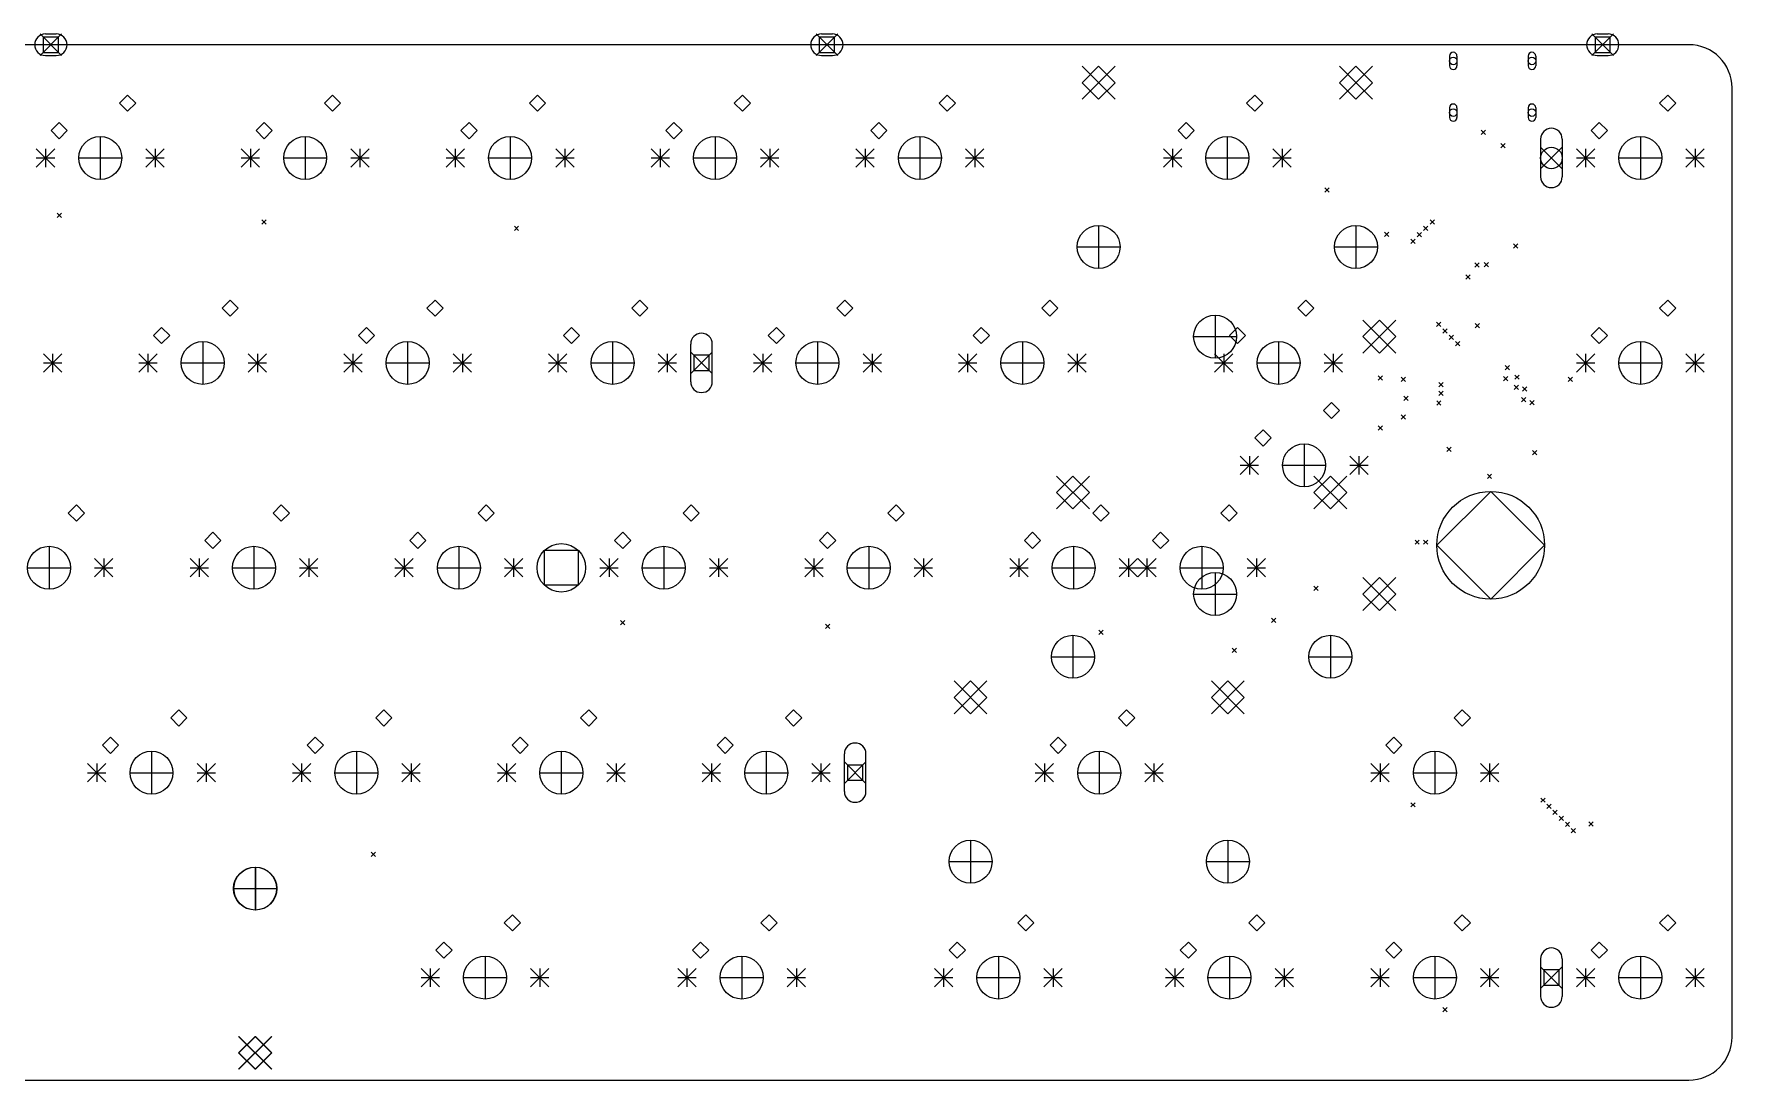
# Model space of a CAD drawing. Extents: x -1 to 313, y -136 to 2.
# Drawn here: x 155.4 to 313, y -95.1 to 2 of the extents above; entities that cross this region are included whole.
import ezdxf

# ---------------------------------------------------------------- set-up
doc = ezdxf.new("R2010")
doc.units = 0
doc.layers.add('BLACK', color=7, linetype='CONTINUOUS')

msp = doc.modelspace()

# ---------------------------------------------------------------- linework, layer by layer
at = {"layer": 'BLACK', "linetype": 'CONTINUOUS'}
for p, q in [((156, 2), (158, 0)), ((158, 2), (156, 0)), ((157.707, 1.70711), (156.293, 1.70711)), ((156.293, 1.70711), (156.293, 0.29289)), ((156.5, 2), (157.5, 2)), ((157.707, 0.29289), (157.707, 1.70711)), ((228, 2), (230, 0)), ((230, 2), (228, 0)), ((229.707, 1.70711), (228.293, 1.70711)), ((228.293, 1.70711), (228.293, 0.29289)), ((228.5, 2), (229.5, 2)), ((229.707, 0.29289), (229.707, 1.70711)), ((299.966, 2), (301.966, 0)), ((301.966, 2), (299.966, 0)), ((301.673, 1.70711), (300.259, 1.70711)), ((300.259, 1.70711), (300.259, 0.29289)), ((300.466, 2), (301.466, 2)), ((301.673, 0.29289), (301.673, 1.70711)), ((308.966, 1), (5, 1)), ((156.293, 0.29289), (157.707, 0.29289)), ((156.5, 0), (157.5, 0)), ((228.293, 0.29289), (229.707, 0.29289)), ((228.5, 0), (229.5, 0)), ((300.259, 0.29289), (301.673, 0.29289)), ((300.466, 0), (301.466, 0)), ((252.678, -0.996), (255.726, -4.044)), ((255.726, -0.996), (252.678, -4.044)), ((254.202, -0.996), (252.678, -2.52)), ((255.726, -2.52), (254.202, -0.996)), ((276.554, -0.996), (279.602, -4.044)), ((279.602, -0.996), (276.554, -4.044)), ((278.078, -0.996), (276.554, -2.52)), ((279.602, -2.52), (278.078, -0.996)), ((286.75, -0.05), (286.75, -0.95)), ((287.45, -0.05), (287.45, -0.95)), ((294.05, -0.05), (294.05, -0.95)), ((294.75, -0.05), (294.75, -0.95)), ((252.678, -2.52), (254.202, -4.044)), ((254.202, -4.044), (255.726, -2.52)), ((276.554, -2.52), (278.078, -4.044)), ((278.078, -4.044), (279.602, -2.52)), ((312.966, -91.0503), (312.966, -3)), ((164.125, -3.6757), (163.376, -4.425)), ((163.376, -4.425), (164.125, -5.1743)), ((164.874, -4.425), (164.125, -3.6757)), ((164.125, -5.1743), (164.874, -4.425)), ((183.135, -3.6757), (182.386, -4.425)), ((182.386, -4.425), (183.135, -5.1743)), ((183.884, -4.425), (183.135, -3.6757)), ((183.135, -5.1743), (183.884, -4.425)), ((202.145, -3.6757), (201.396, -4.425)), ((201.396, -4.425), (202.145, -5.1743)), ((202.894, -4.425), (202.145, -3.6757)), ((202.145, -5.1743), (202.894, -4.425)), ((221.155, -3.6757), (220.406, -4.425)), ((220.406, -4.425), (221.155, -5.1743)), ((221.904, -4.425), (221.155, -3.6757)), ((221.155, -5.1743), (221.904, -4.425)), ((240.165, -3.6757), (239.416, -4.425)), ((239.416, -4.425), (240.165, -5.1743)), ((240.914, -4.425), (240.165, -3.6757)), ((240.165, -5.1743), (240.914, -4.425)), ((268.68, -3.6757), (267.931, -4.425)), ((267.931, -4.425), (268.68, -5.1743)), ((269.429, -4.425), (268.68, -3.6757)), ((268.68, -5.1743), (269.429, -4.425)), ((307, -3.6757), (306.251, -4.425)), ((306.251, -4.425), (307, -5.1743)), ((307.749, -4.425), (307, -3.6757)), ((307, -5.1743), (307.749, -4.425)), ((157.775, -6.2157), (157.026, -6.965)), ((158.524, -6.965), (157.775, -6.2157)), ((176.785, -6.2157), (176.036, -6.965)), ((177.534, -6.965), (176.785, -6.2157)), ((195.795, -6.2157), (195.046, -6.965)), ((196.544, -6.965), (195.795, -6.2157)), ((214.805, -6.2157), (214.056, -6.965)), ((215.554, -6.965), (214.805, -6.2157)), ((233.815, -6.2157), (233.066, -6.965)), ((234.564, -6.965), (233.815, -6.2157)), ((262.33, -6.2157), (261.581, -6.965)), ((263.079, -6.965), (262.33, -6.2157)), ((286.75, -4.85), (286.75, -5.75)), ((287.45, -4.85), (287.45, -5.75)), ((294.05, -4.85), (294.05, -5.75)), ((294.75, -4.85), (294.75, -5.75)), ((300.65, -6.2157), (299.901, -6.965)), ((301.399, -6.965), (300.65, -6.2157)), ((157.026, -6.965), (157.775, -7.7143)), ((157.775, -7.7143), (158.524, -6.965)), ((161.585, -7.5111), (161.585, -11.4989)), ((176.036, -6.965), (176.785, -7.7143)), ((176.785, -7.7143), (177.534, -6.965)), ((180.595, -7.5111), (180.595, -11.4989)), ((195.046, -6.965), (195.795, -7.7143)), ((195.795, -7.7143), (196.544, -6.965)), ((199.605, -7.5111), (199.605, -11.4989)), ((214.056, -6.965), (214.805, -7.7143)), ((214.805, -7.7143), (215.554, -6.965)), ((218.615, -7.5111), (218.615, -11.4989)), ((233.066, -6.965), (233.815, -7.7143)), ((233.815, -7.7143), (234.564, -6.965)), ((237.625, -7.5111), (237.625, -11.4989)), ((261.581, -6.965), (262.33, -7.7143)), ((262.33, -7.7143), (263.079, -6.965)), ((266.14, -7.5111), (266.14, -11.4989)), ((289.703, -6.92876), (290.103, -7.32876)), ((290.103, -6.92876), (289.703, -7.32876)), ((295.21, -7.755), (295.21, -11.255)), ((297.21, -7.755), (297.21, -11.255)), ((299.901, -6.965), (300.65, -7.7143)), ((300.65, -7.7143), (301.399, -6.965)), ((304.46, -7.5111), (304.46, -11.4989)), ((155.654, -8.6541), (157.356, -10.3559)), ((157.356, -8.6541), (155.654, -10.3559)), ((156.505, -8.6541), (156.505, -10.3559)), ((165.814, -8.6541), (167.516, -10.3559)), ((167.516, -8.6541), (165.814, -10.3559)), ((166.665, -8.6541), (166.665, -10.3559)), ((174.664, -8.6541), (176.366, -10.3559)), ((176.366, -8.6541), (174.664, -10.3559)), ((175.515, -8.6541), (175.515, -10.3559)), ((184.824, -8.6541), (186.526, -10.3559)), ((186.526, -8.6541), (184.824, -10.3559)), ((185.675, -8.6541), (185.675, -10.3559)), ((193.674, -8.6541), (195.376, -10.3559)), ((195.376, -8.6541), (193.674, -10.3559)), ((194.525, -8.6541), (194.525, -10.3559)), ((203.834, -8.6541), (205.536, -10.3559)), ((205.536, -8.6541), (203.834, -10.3559)), ((204.685, -8.6541), (204.685, -10.3559)), ((212.684, -8.6541), (214.386, -10.3559)), ((214.386, -8.6541), (212.684, -10.3559)), ((213.535, -8.6541), (213.535, -10.3559)), ((222.844, -8.6541), (224.546, -10.3559)), ((224.546, -8.6541), (222.844, -10.3559)), ((223.695, -8.6541), (223.695, -10.3559)), ((231.694, -8.6541), (233.396, -10.3559)), ((233.396, -8.6541), (231.694, -10.3559)), ((232.545, -8.6541), (232.545, -10.3559)), ((241.854, -8.6541), (243.556, -10.3559)), ((243.556, -8.6541), (241.854, -10.3559)), ((242.705, -8.6541), (242.705, -10.3559)), ((260.209, -8.6541), (261.911, -10.3559)), ((261.911, -8.6541), (260.209, -10.3559)), ((261.06, -8.6541), (261.06, -10.3559)), ((270.369, -8.6541), (272.071, -10.3559)), ((272.071, -8.6541), (270.369, -10.3559)), ((271.22, -8.6541), (271.22, -10.3559)), ((291.522, -8.15359), (291.922, -8.55359)), ((291.922, -8.15359), (291.522, -8.55359)), ((295.21, -8.505), (297.21, -10.505)), ((297.21, -8.505), (295.21, -10.505)), ((298.529, -8.6541), (300.231, -10.3559)), ((300.231, -8.6541), (298.529, -10.3559)), ((299.38, -8.6541), (299.38, -10.3559)), ((308.689, -8.6541), (310.391, -10.3559)), ((310.391, -8.6541), (308.689, -10.3559)), ((309.54, -8.6541), (309.54, -10.3559)), ((155.654, -9.505), (157.356, -9.505)), ((159.591, -9.505), (163.579, -9.505)), ((165.814, -9.505), (167.516, -9.505)), ((174.664, -9.505), (176.366, -9.505)), ((178.601, -9.505), (182.589, -9.505)), ((184.824, -9.505), (186.526, -9.505)), ((193.674, -9.505), (195.376, -9.505)), ((197.611, -9.505), (201.599, -9.505)), ((203.834, -9.505), (205.536, -9.505)), ((212.684, -9.505), (214.386, -9.505)), ((216.621, -9.505), (220.609, -9.505)), ((222.844, -9.505), (224.546, -9.505)), ((231.694, -9.505), (233.396, -9.505)), ((235.631, -9.505), (239.619, -9.505)), ((241.854, -9.505), (243.556, -9.505)), ((260.209, -9.505), (261.911, -9.505)), ((264.146, -9.505), (268.134, -9.505)), ((270.369, -9.505), (272.071, -9.505)), ((298.529, -9.505), (300.231, -9.505)), ((302.466, -9.505), (306.454, -9.505)), ((308.689, -9.505), (310.391, -9.505)), ((275.203, -12.2872), (275.603, -12.6872)), ((275.603, -12.2872), (275.203, -12.6872)), ((157.575, -14.6258), (157.975, -15.0258)), ((157.975, -14.6258), (157.575, -15.0258)), ((176.585, -15.2552), (176.985, -15.6552)), ((176.985, -15.2552), (176.585, -15.6552)), ((284.95, -15.2456), (285.35, -15.6456)), ((285.35, -15.2456), (284.95, -15.6456)), ((199.999, -15.8397), (200.399, -16.2397)), ((200.399, -15.8397), (199.999, -16.2397)), ((254.202, -15.7661), (254.202, -19.7539)), ((278.078, -15.7661), (278.078, -19.7539)), ((280.724, -16.3923), (281.124, -16.7923)), ((281.124, -16.3923), (280.724, -16.7923)), ((283.168, -17.0278), (283.568, -17.4278)), ((283.568, -17.0278), (283.168, -17.4278)), ((283.762, -16.4338), (284.162, -16.8338)), ((284.162, -16.4338), (283.762, -16.8338)), ((284.356, -15.8397), (284.756, -16.2397)), ((284.756, -15.8397), (284.356, -16.2397)), ((252.208, -17.76), (256.196, -17.76)), ((276.084, -17.76), (280.072, -17.76)), ((292.692, -17.4596), (293.092, -17.8596)), ((293.092, -17.4596), (292.692, -17.8596)), ((288.266, -20.3503), (288.666, -20.7503)), ((288.666, -20.3503), (288.266, -20.7503)), ((289.12, -19.2455), (289.52, -19.6455)), ((289.52, -19.2455), (289.12, -19.6455)), ((289.962, -19.2036), (290.362, -19.6036)), ((290.362, -19.2036), (289.962, -19.6036)), ((173.63, -22.6857), (172.881, -23.435)), ((172.881, -23.435), (173.63, -24.1843)), ((174.379, -23.435), (173.63, -22.6857)), ((173.63, -24.1843), (174.379, -23.435)), ((192.64, -22.6857), (191.891, -23.435)), ((191.891, -23.435), (192.64, -24.1843)), ((193.389, -23.435), (192.64, -22.6857)), ((192.64, -24.1843), (193.389, -23.435)), ((211.65, -22.6857), (210.901, -23.435)), ((210.901, -23.435), (211.65, -24.1843)), ((212.399, -23.435), (211.65, -22.6857)), ((211.65, -24.1843), (212.399, -23.435)), ((230.66, -22.6857), (229.911, -23.435)), ((229.911, -23.435), (230.66, -24.1843)), ((231.409, -23.435), (230.66, -22.6857)), ((230.66, -24.1843), (231.409, -23.435)), ((249.67, -22.6857), (248.921, -23.435)), ((248.921, -23.435), (249.67, -24.1843)), ((250.419, -23.435), (249.67, -22.6857)), ((249.67, -24.1843), (250.419, -23.435)), ((273.433, -22.6857), (272.683, -23.435)), ((272.683, -23.435), (273.433, -24.1843)), ((274.182, -23.435), (273.433, -22.6857)), ((273.433, -24.1843), (274.182, -23.435)), ((307, -22.6857), (306.251, -23.435)), ((306.251, -23.435), (307, -24.1843)), ((307.749, -23.435), (307, -22.6857)), ((307, -24.1843), (307.749, -23.435)), ((265.014, -24.0881), (265.014, -28.0759)), ((278.73, -24.558), (281.778, -27.606)), ((281.778, -24.558), (278.73, -27.606)), ((280.254, -24.558), (278.73, -26.082)), ((281.778, -26.082), (280.254, -24.558)), ((285.544, -24.7506), (285.944, -25.1506)), ((285.944, -24.7506), (285.544, -25.1506)), ((289.141, -24.8503), (289.541, -25.2503)), ((289.541, -24.8503), (289.141, -25.2503)), ((167.28, -25.2257), (166.531, -25.975)), ((166.531, -25.975), (167.28, -26.7243)), ((168.029, -25.975), (167.28, -25.2257)), ((167.28, -26.7243), (168.029, -25.975)), ((171.09, -26.5211), (171.09, -30.5089)), ((186.29, -25.2257), (185.541, -25.975)), ((185.541, -25.975), (186.29, -26.7243)), ((187.039, -25.975), (186.29, -25.2257)), ((186.29, -26.7243), (187.039, -25.975)), ((190.1, -26.5211), (190.1, -30.5089)), ((205.3, -25.2257), (204.551, -25.975)), ((204.551, -25.975), (205.3, -26.7243)), ((206.049, -25.975), (205.3, -25.2257)), ((205.3, -26.7243), (206.049, -25.975)), ((209.11, -26.5211), (209.11, -30.5089)), ((216.36, -30.265), (216.36, -26.765)), ((218.36, -30.265), (218.36, -26.765)), ((224.31, -25.2257), (223.561, -25.975)), ((223.561, -25.975), (224.31, -26.7243)), ((225.059, -25.975), (224.31, -25.2257)), ((224.31, -26.7243), (225.059, -25.975)), ((228.12, -26.5211), (228.12, -30.5089)), ((243.32, -25.2257), (242.571, -25.975)), ((242.571, -25.975), (243.32, -26.7243)), ((244.069, -25.975), (243.32, -25.2257)), ((243.32, -26.7243), (244.069, -25.975)), ((247.13, -26.5211), (247.13, -30.5089)), ((263.02, -26.082), (267.008, -26.082)), ((267.082, -25.2257), (266.333, -25.975)), ((266.333, -25.975), (267.082, -26.7243)), ((267.832, -25.975), (267.082, -25.2257)), ((267.082, -26.7243), (267.832, -25.975)), ((270.892, -26.5211), (270.892, -30.5089)), ((278.73, -26.082), (280.254, -27.606)), ((280.254, -27.606), (281.778, -26.082)), ((286.138, -25.3447), (286.538, -25.7447)), ((286.538, -25.3447), (286.138, -25.7447)), ((286.732, -25.9388), (287.132, -26.3388)), ((287.132, -25.9388), (286.732, -26.3388)), ((287.326, -26.5328), (287.726, -26.9328)), ((287.726, -26.5328), (287.326, -26.9328)), ((300.65, -25.2257), (299.901, -25.975)), ((299.901, -25.975), (300.65, -26.7243)), ((301.399, -25.975), (300.65, -25.2257)), ((300.65, -26.7243), (301.399, -25.975)), ((304.46, -26.5211), (304.46, -30.5089)), ((156.309, -27.6641), (158.011, -29.3659)), ((158.011, -27.6641), (156.309, -29.3659)), ((157.16, -27.6641), (157.16, -29.3659)), ((165.159, -27.6641), (166.861, -29.3659)), ((166.861, -27.6641), (165.159, -29.3659)), ((166.01, -27.6641), (166.01, -29.3659)), ((175.319, -27.6641), (177.021, -29.3659)), ((177.021, -27.6641), (175.319, -29.3659)), ((176.17, -27.6641), (176.17, -29.3659)), ((184.169, -27.6641), (185.871, -29.3659)), ((185.871, -27.6641), (184.169, -29.3659)), ((185.02, -27.6641), (185.02, -29.3659)), ((194.329, -27.6641), (196.031, -29.3659)), ((196.031, -27.6641), (194.329, -29.3659)), ((195.18, -27.6641), (195.18, -29.3659)), ((203.179, -27.6641), (204.881, -29.3659)), ((204.881, -27.6641), (203.179, -29.3659)), ((204.03, -27.6641), (204.03, -29.3659)), ((213.339, -27.6641), (215.041, -29.3659)), ((215.041, -27.6641), (213.339, -29.3659)), ((214.19, -27.6641), (214.19, -29.3659)), ((216.36, -27.515), (218.36, -29.515)), ((218.36, -27.515), (216.36, -29.515)), ((218.067, -27.8079), (216.653, -27.8079)), ((216.653, -27.8079), (216.653, -29.2221)), ((218.067, -29.2221), (218.067, -27.8079)), ((222.189, -27.6641), (223.891, -29.3659)), ((223.891, -27.6641), (222.189, -29.3659)), ((223.04, -27.6641), (223.04, -29.3659)), ((232.349, -27.6641), (234.051, -29.3659)), ((234.051, -27.6641), (232.349, -29.3659)), ((233.2, -27.6641), (233.2, -29.3659)), ((241.199, -27.6641), (242.901, -29.3659)), ((242.901, -27.6641), (241.199, -29.3659)), ((242.05, -27.6641), (242.05, -29.3659)), ((251.359, -27.6641), (253.061, -29.3659)), ((253.061, -27.6641), (251.359, -29.3659)), ((252.21, -27.6641), (252.21, -29.3659)), ((264.962, -27.6641), (266.663, -29.3659)), ((266.663, -27.6641), (264.962, -29.3659)), ((265.812, -27.6641), (265.812, -29.3659)), ((275.122, -27.6641), (276.823, -29.3659)), ((276.823, -27.6641), (275.122, -29.3659)), ((275.972, -27.6641), (275.972, -29.3659)), ((298.529, -27.6641), (300.231, -29.3659)), ((300.231, -27.6641), (298.529, -29.3659)), ((299.38, -27.6641), (299.38, -29.3659)), ((308.689, -27.6641), (310.391, -29.3659)), ((310.391, -27.6641), (308.689, -29.3659)), ((309.54, -27.6641), (309.54, -29.3659)), ((156.309, -28.515), (158.011, -28.515)), ((165.159, -28.515), (166.861, -28.515)), ((169.096, -28.515), (173.084, -28.515)), ((175.319, -28.515), (177.021, -28.515)), ((184.169, -28.515), (185.871, -28.515)), ((188.106, -28.515), (192.094, -28.515)), ((194.329, -28.515), (196.031, -28.515)), ((203.179, -28.515), (204.881, -28.515)), ((207.116, -28.515), (211.104, -28.515)), ((213.339, -28.515), (215.041, -28.515)), ((216.653, -29.2221), (218.067, -29.2221)), ((222.189, -28.515), (223.891, -28.515)), ((226.126, -28.515), (230.114, -28.515)), ((232.349, -28.515), (234.051, -28.515)), ((241.199, -28.515), (242.901, -28.515)), ((245.136, -28.515), (249.124, -28.515)), ((251.359, -28.515), (253.061, -28.515)), ((264.962, -28.515), (266.663, -28.515)), ((268.899, -28.515), (272.886, -28.515)), ((275.122, -28.515), (276.823, -28.515)), ((280.124, -29.7083), (280.524, -30.1083)), ((280.524, -29.7083), (280.124, -30.1083)), ((282.266, -29.8503), (282.666, -30.2503)), ((282.666, -29.8503), (282.266, -30.2503)), ((291.775, -29.793), (292.175, -30.193)), ((292.175, -29.793), (291.775, -30.193)), ((291.927, -28.757), (292.327, -29.157)), ((292.327, -28.757), (291.927, -29.157)), ((292.811, -29.6409), (293.211, -30.0408)), ((293.211, -29.6409), (292.811, -30.0408)), ((297.766, -29.8503), (298.166, -30.2503)), ((298.166, -29.8503), (297.766, -30.2503)), ((298.529, -28.515), (300.231, -28.515)), ((302.466, -28.515), (306.454, -28.515)), ((308.689, -28.515), (310.391, -28.515)), ((285.766, -30.3503), (286.166, -30.7503)), ((286.166, -30.3503), (285.766, -30.7503)), ((285.766, -31.1503), (286.166, -31.5503)), ((286.166, -31.1503), (285.766, -31.5503)), ((292.754, -30.5813), (293.154, -30.9813)), ((293.154, -30.5813), (292.754, -30.9813)), ((293.536, -30.749), (293.936, -31.149)), ((293.936, -30.749), (293.536, -31.149)), ((275.809, -32.1907), (275.059, -32.94)), ((275.059, -32.94), (275.809, -33.6893)), ((276.558, -32.94), (275.809, -32.1907)), ((275.809, -33.6893), (276.558, -32.94)), ((282.519, -31.5967), (282.919, -31.9967)), ((282.919, -31.5967), (282.519, -31.9967)), ((285.566, -32.0503), (285.966, -32.4503)), ((285.966, -32.0503), (285.566, -32.4503)), ((293.441, -31.7279), (293.841, -32.1279)), ((293.841, -31.7279), (293.441, -32.1279)), ((294.194, -31.9995), (294.594, -32.3995)), ((294.594, -31.9995), (294.194, -32.3995)), ((280.141, -34.3503), (280.541, -34.7503)), ((280.541, -34.3503), (280.141, -34.7503)), ((282.266, -33.3503), (282.666, -33.7503)), ((282.666, -33.3503), (282.266, -33.7503)), ((269.459, -34.7307), (268.709, -35.48)), ((268.709, -35.48), (269.459, -36.2293)), ((270.208, -35.48), (269.459, -34.7307)), ((269.459, -36.2293), (270.208, -35.48)), ((273.269, -36.0261), (273.269, -40.0139)), ((267.338, -37.1691), (269.04, -38.8709)), ((269.04, -37.1691), (267.338, -38.8709)), ((268.189, -37.1691), (268.189, -38.8709)), ((277.498, -37.1691), (279.2, -38.8709)), ((279.2, -37.1691), (277.498, -38.8709)), ((278.349, -37.1691), (278.349, -38.8709)), ((286.516, -36.3503), (286.916, -36.7503)), ((286.916, -36.3503), (286.516, -36.7503)), ((294.455, -36.6319), (294.855, -37.0319)), ((294.855, -36.6319), (294.455, -37.0319)), ((250.302, -39.016), (253.35, -42.064)), ((253.35, -39.016), (250.302, -42.064)), ((251.826, -39.016), (250.302, -40.54)), ((253.35, -40.54), (251.826, -39.016)), ((267.338, -38.02), (269.04, -38.02)), ((271.275, -38.02), (275.263, -38.02)), ((274.178, -39.016), (277.226, -42.064)), ((277.226, -39.016), (274.178, -42.064)), ((275.702, -39.016), (274.178, -40.54)), ((277.226, -40.54), (275.702, -39.016)), ((277.498, -38.02), (279.2, -38.02)), ((290.266, -38.8503), (290.666, -39.2503)), ((290.666, -38.8503), (290.266, -39.2503)), ((250.302, -40.54), (251.826, -42.064)), ((251.826, -42.064), (253.35, -40.54)), ((274.178, -40.54), (275.702, -42.064)), ((275.702, -42.064), (277.226, -40.54)), ((290.577, -40.44), (285.577, -45.44)), ((295.577, -45.44), (290.577, -40.44)), ((159.373, -41.6957), (158.623, -42.445)), ((158.623, -42.445), (159.373, -43.1943)), ((160.122, -42.445), (159.373, -41.6957)), ((159.373, -43.1943), (160.122, -42.445)), ((178.382, -41.6957), (177.633, -42.445)), ((177.633, -42.445), (178.382, -43.1943)), ((179.132, -42.445), (178.382, -41.6957)), ((178.382, -43.1943), (179.132, -42.445)), ((197.392, -41.6957), (196.643, -42.445)), ((196.643, -42.445), (197.392, -43.1943)), ((198.142, -42.445), (197.392, -41.6957)), ((197.392, -43.1943), (198.142, -42.445)), ((216.403, -41.6957), (215.653, -42.445)), ((215.653, -42.445), (216.403, -43.1943)), ((217.152, -42.445), (216.403, -41.6957)), ((216.403, -43.1943), (217.152, -42.445)), ((235.412, -41.6957), (234.663, -42.445)), ((234.663, -42.445), (235.412, -43.1943)), ((236.162, -42.445), (235.412, -41.6957)), ((235.412, -43.1943), (236.162, -42.445)), ((254.422, -41.6957), (253.673, -42.445)), ((253.673, -42.445), (254.422, -43.1943)), ((255.172, -42.445), (254.422, -41.6957)), ((254.422, -43.1943), (255.172, -42.445)), ((266.304, -41.6957), (265.554, -42.445)), ((265.554, -42.445), (266.304, -43.1943)), ((267.053, -42.445), (266.304, -41.6957)), ((266.304, -43.1943), (267.053, -42.445)), ((156.832, -45.5311), (156.832, -49.5189)), ((172.032, -44.2357), (171.283, -44.985)), ((171.283, -44.985), (172.032, -45.7343)), ((172.782, -44.985), (172.032, -44.2357)), ((172.032, -45.7343), (172.782, -44.985)), ((175.843, -45.5311), (175.843, -49.5189)), ((191.042, -44.2357), (190.293, -44.985)), ((190.293, -44.985), (191.042, -45.7343)), ((191.792, -44.985), (191.042, -44.2357)), ((191.042, -45.7343), (191.792, -44.985)), ((194.852, -45.5311), (194.852, -49.5189)), ((210.052, -44.2357), (209.303, -44.985)), ((209.303, -44.985), (210.052, -45.7343)), ((210.802, -44.985), (210.052, -44.2357)), ((210.052, -45.7343), (210.802, -44.985)), ((213.862, -45.5311), (213.862, -49.5189)), ((229.062, -44.2357), (228.313, -44.985)), ((228.313, -44.985), (229.062, -45.7343)), ((229.812, -44.985), (229.062, -44.2357)), ((229.062, -45.7343), (229.812, -44.985)), ((232.873, -45.5311), (232.873, -49.5189)), ((248.072, -44.2357), (247.323, -44.985)), ((247.323, -44.985), (248.072, -45.7343)), ((248.822, -44.985), (248.072, -44.2357)), ((248.072, -45.7343), (248.822, -44.985)), ((251.882, -45.5311), (251.882, -49.5189)), ((259.954, -44.2357), (259.204, -44.985)), ((259.204, -44.985), (259.954, -45.7343)), ((260.703, -44.985), (259.954, -44.2357)), ((259.954, -45.7343), (260.703, -44.985)), ((263.764, -45.5311), (263.764, -49.5189)), ((283.556, -44.9488), (283.956, -45.3488)), ((283.956, -44.9488), (283.556, -45.3488)), ((284.356, -44.9488), (284.756, -45.3488)), ((284.756, -44.9488), (284.356, -45.3488)), ((285.577, -45.44), (290.577, -50.44)), ((290.577, -50.44), (295.577, -45.44)), ((161.062, -46.6741), (162.763, -48.3759)), ((162.763, -46.6741), (161.062, -48.3759)), ((161.912, -46.6741), (161.912, -48.3759)), ((169.912, -46.6741), (171.613, -48.3759)), ((171.613, -46.6741), (169.912, -48.3759)), ((170.762, -46.6741), (170.762, -48.3759)), ((180.072, -46.6741), (181.773, -48.3759)), ((181.773, -46.6741), (180.072, -48.3759)), ((180.922, -46.6741), (180.922, -48.3759)), ((188.922, -46.6741), (190.623, -48.3759)), ((190.623, -46.6741), (188.922, -48.3759)), ((189.772, -46.6741), (189.772, -48.3759)), ((199.082, -46.6741), (200.783, -48.3759)), ((200.783, -46.6741), (199.082, -48.3759)), ((199.933, -46.6741), (199.933, -48.3759)), ((205.949, -45.934), (202.767, -45.934)), ((202.767, -45.934), (202.767, -49.116)), ((205.949, -49.116), (205.949, -45.934)), ((207.932, -46.6741), (209.633, -48.3759)), ((209.633, -46.6741), (207.932, -48.3759)), ((208.782, -46.6741), (208.782, -48.3759)), ((218.092, -46.6741), (219.793, -48.3759)), ((219.793, -46.6741), (218.092, -48.3759)), ((218.942, -46.6741), (218.942, -48.3759)), ((226.942, -46.6741), (228.643, -48.3759)), ((228.643, -46.6741), (226.942, -48.3759)), ((227.792, -46.6741), (227.792, -48.3759)), ((237.102, -46.6741), (238.803, -48.3759)), ((238.803, -46.6741), (237.102, -48.3759)), ((237.952, -46.6741), (237.952, -48.3759)), ((245.952, -46.6741), (247.653, -48.3759)), ((247.653, -46.6741), (245.952, -48.3759)), ((246.802, -46.6741), (246.802, -48.3759)), ((256.112, -46.6741), (257.813, -48.3759)), ((257.813, -46.6741), (256.112, -48.3759)), ((256.962, -46.6741), (256.962, -48.3759)), ((257.833, -46.6741), (259.535, -48.3759)), ((259.535, -46.6741), (257.833, -48.3759)), ((258.684, -46.6741), (258.684, -48.3759)), ((267.993, -46.6741), (269.695, -48.3759)), ((269.695, -46.6741), (267.993, -48.3759)), ((268.844, -46.6741), (268.844, -48.3759)), ((154.839, -47.525), (158.826, -47.525)), ((161.062, -47.525), (162.763, -47.525)), ((169.912, -47.525), (171.613, -47.525)), ((173.849, -47.525), (177.836, -47.525)), ((180.072, -47.525), (181.773, -47.525)), ((188.922, -47.525), (190.623, -47.525)), ((192.859, -47.525), (196.846, -47.525)), ((199.082, -47.525), (200.783, -47.525)), ((207.932, -47.525), (209.633, -47.525)), ((211.869, -47.525), (215.856, -47.525)), ((218.092, -47.525), (219.793, -47.525)), ((226.942, -47.525), (228.643, -47.525)), ((230.879, -47.525), (234.866, -47.525)), ((237.102, -47.525), (238.803, -47.525)), ((245.952, -47.525), (247.653, -47.525)), ((249.889, -47.525), (253.876, -47.525)), ((256.112, -47.525), (257.813, -47.525)), ((257.833, -47.525), (259.535, -47.525)), ((261.77, -47.525), (265.758, -47.525)), ((265.014, -47.9641), (265.014, -51.9519)), ((267.993, -47.525), (269.695, -47.525)), ((278.73, -48.434), (281.778, -51.482)), ((281.778, -48.434), (278.73, -51.482)), ((280.254, -48.434), (278.73, -49.958)), ((281.778, -49.958), (280.254, -48.434)), ((202.767, -49.116), (205.949, -49.116)), ((263.02, -49.958), (267.008, -49.958)), ((274.161, -49.2456), (274.561, -49.6456)), ((274.561, -49.2456), (274.161, -49.6456)), ((278.73, -49.958), (280.254, -51.482)), ((280.254, -51.482), (281.778, -49.958)), ((209.852, -52.4258), (210.252, -52.8258)), ((210.252, -52.4258), (209.852, -52.8258)), ((228.862, -52.7535), (229.262, -53.1535)), ((229.262, -52.7535), (228.862, -53.1535)), ((254.222, -53.307), (254.623, -53.707)), ((254.623, -53.307), (254.222, -53.707)), ((270.233, -52.2114), (270.633, -52.6114)), ((270.633, -52.2114), (270.233, -52.6114)), ((251.826, -53.7861), (251.826, -57.7739)), ((266.603, -54.9792), (267.003, -55.3792)), ((267.003, -54.9792), (266.603, -55.3792)), ((275.702, -53.7861), (275.702, -57.7739)), ((249.832, -55.78), (253.82, -55.78)), ((273.708, -55.78), (277.696, -55.78)), ((240.797, -58.026), (243.845, -61.074)), ((243.845, -58.026), (240.797, -61.074)), ((242.321, -58.026), (240.797, -59.55)), ((243.845, -59.55), (242.321, -58.026)), ((264.673, -58.026), (267.721, -61.074)), ((267.721, -58.026), (264.673, -61.074)), ((266.197, -58.026), (264.673, -59.55)), ((267.721, -59.55), (266.197, -58.026)), ((240.797, -59.55), (242.321, -61.074)), ((242.321, -61.074), (243.845, -59.55)), ((264.673, -59.55), (266.197, -61.074)), ((266.197, -61.074), (267.721, -59.55)), ((168.877, -60.7057), (168.128, -61.455)), ((169.627, -61.455), (168.877, -60.7057)), ((187.887, -60.7057), (187.138, -61.455)), ((188.637, -61.455), (187.887, -60.7057)), ((206.897, -60.7057), (206.148, -61.455)), ((207.647, -61.455), (206.897, -60.7057)), ((225.907, -60.7057), (225.158, -61.455)), ((226.657, -61.455), (225.907, -60.7057)), ((256.799, -60.7057), (256.049, -61.455)), ((257.548, -61.455), (256.799, -60.7057)), ((287.94, -60.7057), (287.191, -61.455)), ((288.689, -61.455), (287.94, -60.7057)), ((168.128, -61.455), (168.877, -62.2043)), ((168.877, -62.2043), (169.627, -61.455)), ((187.138, -61.455), (187.887, -62.2043)), ((187.887, -62.2043), (188.637, -61.455)), ((206.148, -61.455), (206.897, -62.2043)), ((206.897, -62.2043), (207.647, -61.455)), ((225.158, -61.455), (225.907, -62.2043)), ((225.907, -62.2043), (226.657, -61.455)), ((256.049, -61.455), (256.799, -62.2043)), ((256.799, -62.2043), (257.548, -61.455)), ((287.191, -61.455), (287.94, -62.2043)), ((287.94, -62.2043), (288.689, -61.455)), ((162.528, -63.2457), (161.778, -63.995)), ((161.778, -63.995), (162.528, -64.7443)), ((163.277, -63.995), (162.528, -63.2457)), ((162.528, -64.7443), (163.277, -63.995)), ((166.338, -64.5411), (166.338, -68.5289)), ((181.537, -63.2457), (180.788, -63.995)), ((180.788, -63.995), (181.537, -64.7443)), ((182.287, -63.995), (181.537, -63.2457)), ((181.537, -64.7443), (182.287, -63.995)), ((185.347, -64.5411), (185.347, -68.5289)), ((200.547, -63.2457), (199.798, -63.995)), ((199.798, -63.995), (200.547, -64.7443)), ((201.297, -63.995), (200.547, -63.2457)), ((200.547, -64.7443), (201.297, -63.995)), ((204.357, -64.5411), (204.357, -68.5289)), ((219.557, -63.2457), (218.808, -63.995)), ((218.808, -63.995), (219.557, -64.7443)), ((220.307, -63.995), (219.557, -63.2457)), ((219.557, -64.7443), (220.307, -63.995)), ((223.367, -64.5411), (223.367, -68.5289)), ((250.449, -63.2457), (249.699, -63.995)), ((249.699, -63.995), (250.449, -64.7443)), ((251.198, -63.995), (250.449, -63.2457)), ((250.449, -64.7443), (251.198, -63.995)), ((254.259, -64.5411), (254.259, -68.5289)), ((281.59, -63.2457), (280.841, -63.995)), ((280.841, -63.995), (281.59, -64.7443)), ((282.339, -63.995), (281.59, -63.2457)), ((281.59, -64.7443), (282.339, -63.995)), ((285.4, -64.5411), (285.4, -68.5289)), ((160.407, -65.6841), (162.108, -67.3859)), ((162.108, -65.6841), (160.407, -67.3859)), ((161.257, -65.6841), (161.257, -67.3859)), ((170.567, -65.6841), (172.268, -67.3859)), ((172.268, -65.6841), (170.567, -67.3859)), ((171.417, -65.6841), (171.417, -67.3859)), ((179.417, -65.6841), (181.118, -67.3859)), ((181.118, -65.6841), (179.417, -67.3859)), ((180.267, -65.6841), (180.267, -67.3859)), ((189.577, -65.6841), (191.278, -67.3859)), ((191.278, -65.6841), (189.577, -67.3859)), ((190.427, -65.6841), (190.427, -67.3859)), ((198.427, -65.6841), (200.128, -67.3859)), ((200.128, -65.6841), (198.427, -67.3859)), ((199.278, -65.6841), (199.278, -67.3859)), ((208.587, -65.6841), (210.288, -67.3859)), ((210.288, -65.6841), (208.587, -67.3859)), ((209.438, -65.6841), (209.438, -67.3859)), ((217.437, -65.6841), (219.138, -67.3859)), ((219.138, -65.6841), (217.437, -67.3859)), ((218.287, -65.6841), (218.287, -67.3859)), ((227.597, -65.6841), (229.298, -67.3859)), ((229.298, -65.6841), (227.597, -67.3859)), ((228.447, -65.6841), (228.447, -67.3859)), ((230.617, -68.285), (230.617, -64.785)), ((230.617, -65.535), (232.617, -67.535)), ((232.617, -65.535), (230.617, -67.535)), ((232.325, -65.8279), (230.91, -65.8279)), ((230.91, -65.8279), (230.91, -67.2421)), ((232.325, -67.2421), (232.325, -65.8279)), ((232.617, -68.285), (232.617, -64.785)), ((248.328, -65.6841), (250.03, -67.3859)), ((250.03, -65.6841), (248.328, -67.3859)), ((249.179, -65.6841), (249.179, -67.3859)), ((258.488, -65.6841), (260.19, -67.3859)), ((260.19, -65.6841), (258.488, -67.3859)), ((259.339, -65.6841), (259.339, -67.3859)), ((279.469, -65.6841), (281.171, -67.3859)), ((281.171, -65.6841), (279.469, -67.3859)), ((280.32, -65.6841), (280.32, -67.3859)), ((289.629, -65.6841), (291.331, -67.3859)), ((291.331, -65.6841), (289.629, -67.3859)), ((290.48, -65.6841), (290.48, -67.3859)), ((160.407, -66.535), (162.108, -66.535)), ((164.344, -66.535), (168.331, -66.535)), ((170.567, -66.535), (172.268, -66.535)), ((179.417, -66.535), (181.118, -66.535)), ((183.354, -66.535), (187.341, -66.535)), ((189.577, -66.535), (191.278, -66.535)), ((198.427, -66.535), (200.128, -66.535)), ((202.364, -66.535), (206.351, -66.535)), ((208.587, -66.535), (210.288, -66.535)), ((217.437, -66.535), (219.138, -66.535)), ((221.374, -66.535), (225.361, -66.535)), ((227.597, -66.535), (229.298, -66.535)), ((230.91, -67.2421), (232.325, -67.2421)), ((248.328, -66.535), (250.03, -66.535)), ((252.265, -66.535), (256.253, -66.535)), ((258.488, -66.535), (260.19, -66.535)), ((279.469, -66.535), (281.171, -66.535)), ((283.406, -66.535), (287.394, -66.535)), ((289.629, -66.535), (291.331, -66.535)), ((295.223, -68.8846), (295.623, -69.2846)), ((295.623, -68.8846), (295.223, -69.2846)), ((283.156, -69.3172), (283.556, -69.7172)), ((283.556, -69.3172), (283.156, -69.7172)), ((295.788, -69.4503), (296.188, -69.8503)), ((296.188, -69.4503), (295.788, -69.8503)), ((296.354, -70.016), (296.754, -70.416)), ((296.754, -70.016), (296.354, -70.416)), ((296.92, -70.5817), (297.32, -70.9817)), ((297.32, -70.5817), (296.92, -70.9817)), ((297.502, -71.13), (297.902, -71.53)), ((297.902, -71.13), (297.502, -71.53)), ((298.051, -71.7127), (298.451, -72.1127)), ((298.451, -71.7127), (298.051, -72.1127)), ((299.689, -71.0876), (300.089, -71.4876)), ((300.089, -71.0876), (299.689, -71.4876)), ((186.708, -73.9245), (187.108, -74.3245)), ((187.108, -73.9245), (186.708, -74.3245)), ((242.321, -72.7961), (242.321, -76.7839)), ((266.197, -72.7961), (266.197, -76.7839)), ((175.943, -75.2962), (175.943, -79.284)), ((175.979, -75.2961), (175.979, -79.2839)), ((240.327, -74.79), (244.315, -74.79)), ((264.203, -74.79), (268.191, -74.79)), ((173.949, -77.2901), (177.936, -77.2901)), ((173.985, -77.29), (177.973, -77.29)), ((199.819, -79.7157), (199.069, -80.465)), ((200.568, -80.465), (199.819, -79.7157)), ((223.631, -79.7157), (222.882, -80.465)), ((224.381, -80.465), (223.631, -79.7157)), ((247.444, -79.7157), (246.694, -80.465)), ((248.193, -80.465), (247.444, -79.7157)), ((268.88, -79.7157), (268.131, -80.465)), ((269.629, -80.465), (268.88, -79.7157)), ((287.94, -79.7157), (287.191, -80.465)), ((288.689, -80.465), (287.94, -79.7157)), ((307, -79.7157), (306.251, -80.465)), ((307.749, -80.465), (307, -79.7157)), ((199.069, -80.465), (199.819, -81.2143)), ((199.819, -81.2143), (200.568, -80.465)), ((222.882, -80.465), (223.631, -81.2143)), ((223.631, -81.2143), (224.381, -80.465)), ((246.694, -80.465), (247.444, -81.2143)), ((247.444, -81.2143), (248.193, -80.465)), ((268.131, -80.465), (268.88, -81.2143)), ((268.88, -81.2143), (269.629, -80.465)), ((287.191, -80.465), (287.94, -81.2143)), ((287.94, -81.2143), (288.689, -80.465)), ((306.251, -80.465), (307, -81.2143)), ((307, -81.2143), (307.749, -80.465)), ((193.469, -82.2557), (192.719, -83.005)), ((192.719, -83.005), (193.469, -83.7543)), ((194.218, -83.005), (193.469, -82.2557)), ((193.469, -83.7543), (194.218, -83.005)), ((217.281, -82.2557), (216.532, -83.005)), ((216.532, -83.005), (217.281, -83.7543)), ((218.031, -83.005), (217.281, -82.2557)), ((217.281, -83.7543), (218.031, -83.005)), ((241.094, -82.2557), (240.344, -83.005)), ((240.344, -83.005), (241.094, -83.7543)), ((241.843, -83.005), (241.094, -82.2557)), ((241.094, -83.7543), (241.843, -83.005)), ((262.53, -82.2557), (261.781, -83.005)), ((261.781, -83.005), (262.53, -83.7543)), ((263.279, -83.005), (262.53, -82.2557)), ((262.53, -83.7543), (263.279, -83.005)), ((281.59, -82.2557), (280.841, -83.005)), ((280.841, -83.005), (281.59, -83.7543)), ((282.339, -83.005), (281.59, -82.2557)), ((281.59, -83.7543), (282.339, -83.005)), ((300.65, -82.2557), (299.901, -83.005)), ((299.901, -83.005), (300.65, -83.7543)), ((301.399, -83.005), (300.65, -82.2557)), ((300.65, -83.7543), (301.399, -83.005)), ((191.348, -84.6941), (193.05, -86.3959)), ((193.05, -84.6941), (191.348, -86.3959)), ((192.199, -84.6941), (192.199, -86.3959)), ((197.279, -83.5511), (197.279, -87.5389)), ((201.508, -84.6941), (203.21, -86.3959)), ((203.21, -84.6941), (201.508, -86.3959)), ((202.359, -84.6941), (202.359, -86.3959)), ((215.16, -84.6941), (216.862, -86.3959)), ((216.862, -84.6941), (215.16, -86.3959)), ((216.011, -84.6941), (216.011, -86.3959)), ((221.091, -83.5511), (221.091, -87.5389)), ((225.32, -84.6941), (227.022, -86.3959)), ((227.022, -84.6941), (225.32, -86.3959)), ((226.171, -84.6941), (226.171, -86.3959)), ((238.973, -84.6941), (240.675, -86.3959)), ((240.675, -84.6941), (238.973, -86.3959)), ((239.824, -84.6941), (239.824, -86.3959)), ((244.904, -83.5511), (244.904, -87.5389)), ((249.133, -84.6941), (250.835, -86.3959)), ((250.835, -84.6941), (249.133, -86.3959)), ((249.984, -84.6941), (249.984, -86.3959)), ((260.409, -84.6941), (262.111, -86.3959)), ((262.111, -84.6941), (260.409, -86.3959)), ((261.26, -84.6941), (261.26, -86.3959)), ((266.34, -83.5511), (266.34, -87.5389)), ((270.569, -84.6941), (272.271, -86.3959)), ((272.271, -84.6941), (270.569, -86.3959)), ((271.42, -84.6941), (271.42, -86.3959)), ((279.469, -84.6941), (281.171, -86.3959)), ((281.171, -84.6941), (279.469, -86.3959)), ((280.32, -84.6941), (280.32, -86.3959)), ((285.4, -83.5511), (285.4, -87.5389)), ((289.629, -84.6941), (291.331, -86.3959)), ((291.331, -84.6941), (289.629, -86.3959)), ((290.48, -84.6941), (290.48, -86.3959)), ((295.21, -83.795), (295.21, -87.295)), ((295.21, -84.545), (297.21, -86.545)), ((297.21, -84.545), (295.21, -86.545)), ((296.917, -84.8379), (295.503, -84.8379)), ((295.503, -84.8379), (295.503, -86.2521)), ((296.917, -86.2521), (296.917, -84.8379)), ((297.21, -83.795), (297.21, -87.295)), ((298.529, -84.6941), (300.231, -86.3959)), ((300.231, -84.6941), (298.529, -86.3959)), ((299.38, -84.6941), (299.38, -86.3959)), ((304.46, -83.5511), (304.46, -87.5389)), ((308.689, -84.6941), (310.391, -86.3959)), ((310.391, -84.6941), (308.689, -86.3959)), ((309.54, -84.6941), (309.54, -86.3959)), ((191.348, -85.545), (193.05, -85.545)), ((195.285, -85.545), (199.273, -85.545)), ((201.508, -85.545), (203.21, -85.545)), ((215.16, -85.545), (216.862, -85.545)), ((219.097, -85.545), (223.085, -85.545)), ((225.32, -85.545), (227.022, -85.545)), ((238.973, -85.545), (240.675, -85.545)), ((242.91, -85.545), (246.898, -85.545)), ((249.133, -85.545), (250.835, -85.545)), ((260.409, -85.545), (262.111, -85.545)), ((264.346, -85.545), (268.334, -85.545)), ((270.569, -85.545), (272.271, -85.545)), ((279.469, -85.545), (281.171, -85.545)), ((283.406, -85.545), (287.394, -85.545)), ((289.629, -85.545), (291.331, -85.545)), ((295.503, -86.2521), (296.917, -86.2521)), ((298.529, -85.545), (300.231, -85.545)), ((302.466, -85.545), (306.454, -85.545)), ((308.689, -85.545), (310.391, -85.545)), ((286.138, -88.3154), (286.538, -88.7154)), ((286.538, -88.3154), (286.138, -88.7154)), ((174.419, -91.0061), (177.467, -94.0541)), ((177.467, -91.0061), (174.419, -94.0541)), ((175.943, -91.0061), (174.419, -92.5301)), ((174.455, -91.006), (177.503, -94.054)), ((177.503, -91.006), (174.455, -94.054)), ((175.979, -91.006), (174.455, -92.53)), ((177.467, -92.5301), (175.943, -91.0061)), ((177.503, -92.53), (175.979, -91.006)), ((174.419, -92.5301), (175.943, -94.0541)), ((174.455, -92.53), (175.979, -94.054)), ((175.943, -94.0541), (177.467, -92.5301)), ((175.979, -94.054), (177.503, -92.53)), ((5, -95.0503), (308.966, -95.0503))]:
    msp.add_line(p, q, dxfattribs=at)
at = {"layer": 'BLACK'}
for centre, radius in [((287.1, -0.5), 0.35), ((294.4, -0.5), 0.35), ((287.1, -5.3), 0.35), ((294.4, -5.3), 0.35), ((161.585, -9.505), 1.9939), ((180.595, -9.505), 1.9939), ((199.605, -9.505), 1.9939), ((218.615, -9.505), 1.9939), ((237.625, -9.505), 1.9939), ((266.14, -9.505), 1.9939), ((304.46, -9.505), 1.9939), ((296.21, -9.505), 1), ((254.202, -17.76), 1.9939), ((278.078, -17.76), 1.9939), ((265.014, -26.082), 1.9939), ((171.09, -28.515), 1.9939), ((190.1, -28.515), 1.9939), ((209.11, -28.515), 1.9939), ((228.12, -28.515), 1.9939), ((247.13, -28.515), 1.9939), ((270.892, -28.515), 1.9939), ((304.46, -28.515), 1.9939), ((273.269, -38.02), 1.9939), ((290.577, -45.44), 5), ((156.832, -47.525), 1.9939), ((175.843, -47.525), 1.9939), ((194.852, -47.525), 1.9939), ((204.358, -47.525), 2.25), ((213.862, -47.525), 1.9939), ((232.873, -47.525), 1.9939), ((251.882, -47.525), 1.9939), ((263.764, -47.525), 1.9939), ((265.014, -49.958), 1.9939), ((251.826, -55.78), 1.9939), ((275.702, -55.78), 1.9939), ((166.338, -66.535), 1.9939), ((185.347, -66.535), 1.9939), ((204.357, -66.535), 1.9939), ((223.367, -66.535), 1.9939), ((254.259, -66.535), 1.9939), ((285.4, -66.535), 1.9939), ((242.321, -74.79), 1.9939), ((266.197, -74.79), 1.9939), ((175.943, -77.2901), 1.9939), ((175.979, -77.29), 1.9939), ((197.279, -85.545), 1.9939), ((221.091, -85.545), 1.9939), ((244.904, -85.545), 1.9939), ((266.34, -85.545), 1.9939), ((285.4, -85.545), 1.9939), ((304.46, -85.545), 1.9939)]:
    msp.add_circle(centre, radius, dxfattribs=at)
for centre, radius, start, end in [((156.5, 1), 1, 90, 270), ((157.5, 1), 1, 270, 450), ((228.5, 1), 1, 90, 270), ((229.5, 1), 1, 270, 450), ((300.466, 1), 1, 90, 270), ((301.466, 1), 1, 270, 450), ((287.1, -0.05), 0.35, 0, 180), ((294.4, -0.05), 0.35, 0, 180), ((308.966, -3), 4, 0, 90), ((287.1, -0.95), 0.35, 180, 360), ((294.4, -0.95), 0.35, 180, 360), ((287.1, -4.85), 0.35, 0, 180), ((294.4, -4.85), 0.35, 0, 180), ((287.1, -5.75), 0.35, 180, 360), ((294.4, -5.75), 0.35, 180, 360), ((296.21, -7.755), 1, 0, 180), ((296.21, -11.255), 1, 180, 360), ((217.36, -26.765), 1, 360, 540), ((217.36, -30.265), 1, 180, 360), ((231.617, -64.785), 1, 360, 540), ((231.617, -68.285), 1, 180, 360), ((296.21, -83.795), 1, 0, 180), ((296.21, -87.295), 1, 180, 360), ((308.966, -91.0503), 4, -90, 0)]:
    msp.add_arc(centre, radius, start, end, dxfattribs=at)

doc.saveas('drawing.dxf')
